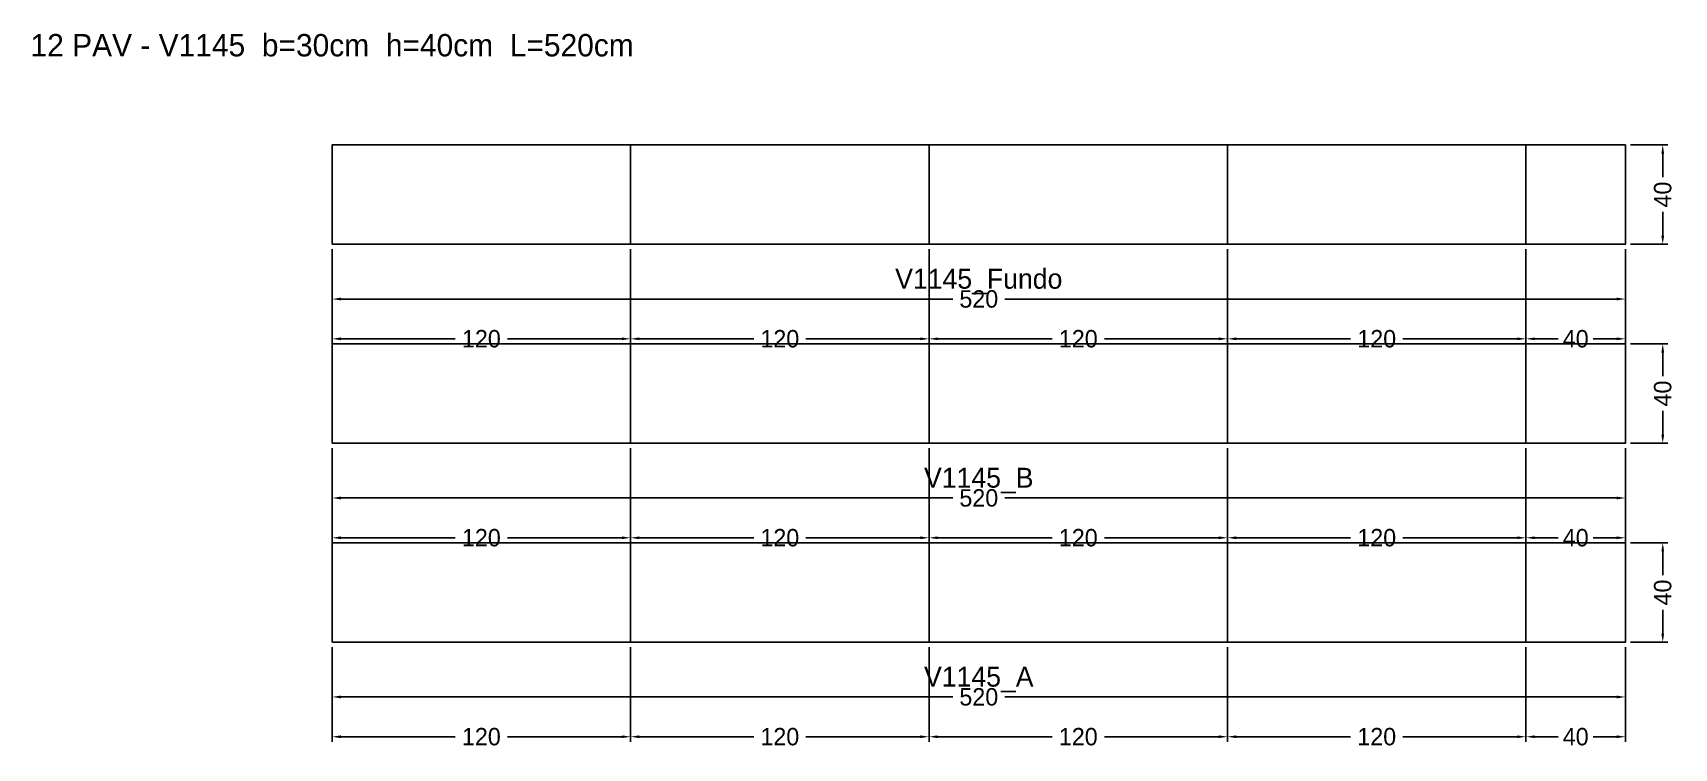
# Model space of a CAD drawing. Header units: metres. Extents: x -120 to 540, y -43 to 245.
import ezdxf

# ---------------------------------------------------------------- set-up
doc = ezdxf.new("R2010")
doc.units = ezdxf.units.M
for name, color, linetype in [('COTA', 3, 'Continuous'), ('NOMENCLATURA', 2, 'Continuous'), ('Paineis', 7, 'Continuous'), ('Texto Secao', 2, 'Continuous')]:
    doc.layers.add(name, color=color, linetype=linetype)
doc.dimstyles.new('COTA_VIG', dxfattribs={"dimtxt": 7, "dimasz": 3.5, "dimexe": 2, "dimexo": 2, "dimgap": 1.5, "dimtad": 1, "dimdec": 1, "dimcen": 2.5, "dimclrd": 3, "dimclre": 3, "dimclrt": 3, "dimazin": 3, "dimtfac": 1, "dimtmove": 0, "dimatfit": 3})

# ---------------------------------------------------------------- blocks, each defined once
blk = doc.blocks.new('_CLOSEDFILLED')
at = {"color": 0, "linetype": 'BYBLOCK'}
blk.add_solid([(-1, 0.16), (0, 0), (-1, -0.16)], dxfattribs=at)
blk = doc.blocks.new('*D1')
at = {"color": 3}
for p, q in [((0, -2), (0, -24)), ((520, -2), (520, -24)), ((3.5, -22), (249.5, -22)), ((270.5, -22), (516.5, -22))]:
    blk.add_line(p, q, dxfattribs=at)
at = {"layer": 'Defpoints'}
for p in [(0, 0), (520, 0), (0, -22)]:
    blk.add_point(p, dxfattribs=at)
at = {"layer": 'COTA', "color": 3, "xscale": 3.5, "yscale": 3.5, "rotation": 180}
blk.add_blockref('_CLOSEDFILLED', (0, -22), dxfattribs=at)
at = {"layer": 'COTA', "color": 3, "xscale": 3.5, "yscale": 3.5}
blk.add_blockref('_CLOSEDFILLED', (520, -22), dxfattribs=at)
at = {"layer": 'COTA', "color": 3, "insert": (260, -22), "char_height": 7, "attachment_point": 5}
blk.add_mtext('520', dxfattribs=at)
blk = doc.blocks.new('*D2')
at = {"color": 3}
for p, q in [((0, -2), (0, -40)), ((120, -2), (120, -40)), ((3.5, -38), (49.5, -38)), ((70.5, -38), (116.5, -38))]:
    blk.add_line(p, q, dxfattribs=at)
at = {"layer": 'Defpoints'}
for p in [(0, 0), (120, 0), (0, -38)]:
    blk.add_point(p, dxfattribs=at)
at = {"layer": 'COTA', "color": 3, "xscale": 3.5, "yscale": 3.5, "rotation": 180}
blk.add_blockref('_CLOSEDFILLED', (0, -38), dxfattribs=at)
at = {"layer": 'COTA', "color": 3, "xscale": 3.5, "yscale": 3.5}
blk.add_blockref('_CLOSEDFILLED', (120, -38), dxfattribs=at)
at = {"layer": 'COTA', "color": 3, "insert": (60, -38), "char_height": 7, "attachment_point": 5}
blk.add_mtext('120', dxfattribs=at)
blk = doc.blocks.new('*D3')
at = {"color": 3}
for p, q in [((120, -2), (120, -40)), ((240, -2), (240, -40)), ((123.5, -38), (169.5, -38)), ((190.5, -38), (236.5, -38))]:
    blk.add_line(p, q, dxfattribs=at)
at = {"layer": 'Defpoints'}
for p in [(120, 0), (240, 0), (120, -38)]:
    blk.add_point(p, dxfattribs=at)
at = {"layer": 'COTA', "color": 3, "xscale": 3.5, "yscale": 3.5, "rotation": 180}
blk.add_blockref('_CLOSEDFILLED', (120, -38), dxfattribs=at)
at = {"layer": 'COTA', "color": 3, "xscale": 3.5, "yscale": 3.5}
blk.add_blockref('_CLOSEDFILLED', (240, -38), dxfattribs=at)
at = {"layer": 'COTA', "color": 3, "insert": (180, -38), "char_height": 7, "attachment_point": 5}
blk.add_mtext('120', dxfattribs=at)
blk = doc.blocks.new('*D4')
at = {"color": 3}
for p, q in [((240, -2), (240, -40)), ((360, -2), (360, -40)), ((243.5, -38), (289.5, -38)), ((310.5, -38), (356.5, -38))]:
    blk.add_line(p, q, dxfattribs=at)
at = {"layer": 'Defpoints'}
for p in [(240, 0), (360, 0), (240, -38)]:
    blk.add_point(p, dxfattribs=at)
at = {"layer": 'COTA', "color": 3, "xscale": 3.5, "yscale": 3.5, "rotation": 180}
blk.add_blockref('_CLOSEDFILLED', (240, -38), dxfattribs=at)
at = {"layer": 'COTA', "color": 3, "xscale": 3.5, "yscale": 3.5}
blk.add_blockref('_CLOSEDFILLED', (360, -38), dxfattribs=at)
at = {"layer": 'COTA', "color": 3, "insert": (300, -38), "char_height": 7, "attachment_point": 5}
blk.add_mtext('120', dxfattribs=at)
blk = doc.blocks.new('*D5')
at = {"color": 3}
for p, q in [((360, -2), (360, -40)), ((480, -2), (480, -40)), ((363.5, -38), (409.5, -38)), ((430.5, -38), (476.5, -38))]:
    blk.add_line(p, q, dxfattribs=at)
at = {"layer": 'Defpoints'}
for p in [(360, 0), (480, 0), (360, -38)]:
    blk.add_point(p, dxfattribs=at)
at = {"layer": 'COTA', "color": 3, "xscale": 3.5, "yscale": 3.5, "rotation": 180}
blk.add_blockref('_CLOSEDFILLED', (360, -38), dxfattribs=at)
at = {"layer": 'COTA', "color": 3, "xscale": 3.5, "yscale": 3.5}
blk.add_blockref('_CLOSEDFILLED', (480, -38), dxfattribs=at)
at = {"layer": 'COTA', "color": 3, "insert": (420, -38), "char_height": 7, "attachment_point": 5}
blk.add_mtext('120', dxfattribs=at)
blk = doc.blocks.new('*D6')
at = {"color": 3}
for p, q in [((480, -2), (480, -40)), ((520, -2), (520, -40)), ((483.5, -38), (493, -38)), ((507, -38), (516.5, -38))]:
    blk.add_line(p, q, dxfattribs=at)
at = {"layer": 'Defpoints'}
for p in [(480, 0), (520, 0), (480, -38)]:
    blk.add_point(p, dxfattribs=at)
at = {"layer": 'COTA', "color": 3, "xscale": 3.5, "yscale": 3.5, "rotation": 180}
blk.add_blockref('_CLOSEDFILLED', (480, -38), dxfattribs=at)
at = {"layer": 'COTA', "color": 3, "xscale": 3.5, "yscale": 3.5}
blk.add_blockref('_CLOSEDFILLED', (520, -38), dxfattribs=at)
at = {"layer": 'COTA', "color": 3, "insert": (500, -38), "char_height": 7, "attachment_point": 5}
blk.add_mtext('40', dxfattribs=at)
blk = doc.blocks.new('*D7')
at = {"color": 3}
for p, q in [((522, 40), (537, 40)), ((535, 27), (535, 36.5)), ((535, 3.5), (535, 13)), ((522, 0), (537, 0))]:
    blk.add_line(p, q, dxfattribs=at)
at = {"layer": 'Defpoints'}
for p in [(520, 40), (520, 0), (535, 0)]:
    blk.add_point(p, dxfattribs=at)
at = {"layer": 'COTA', "color": 3, "xscale": 3.5, "yscale": 3.5}
for p, rotation in [((535, 40), 90), ((535, 0), 270)]:
    blk.add_blockref('_CLOSEDFILLED', p, dxfattribs=dict(at, rotation=rotation))
at = {"layer": 'COTA', "color": 3, "insert": (535, 20), "char_height": 7, "attachment_point": 5, "rotation": 90}
blk.add_mtext('40', dxfattribs=at)
blk = doc.blocks.new('*D8')
at = {"color": 3}
for p, q in [((0, 78), (0, 56)), ((520, 78), (520, 56)), ((3.5, 58), (249.5, 58)), ((270.5, 58), (516.5, 58))]:
    blk.add_line(p, q, dxfattribs=at)
at = {"layer": 'Defpoints'}
for p in [(0, 80), (520, 80), (0, 58)]:
    blk.add_point(p, dxfattribs=at)
at = {"layer": 'COTA', "color": 3, "xscale": 3.5, "yscale": 3.5, "rotation": 180}
blk.add_blockref('_CLOSEDFILLED', (0, 58), dxfattribs=at)
at = {"layer": 'COTA', "color": 3, "xscale": 3.5, "yscale": 3.5}
blk.add_blockref('_CLOSEDFILLED', (520, 58), dxfattribs=at)
at = {"layer": 'COTA', "color": 3, "insert": (260, 58), "char_height": 7, "attachment_point": 5}
blk.add_mtext('520', dxfattribs=at)
blk = doc.blocks.new('*D9')
at = {"color": 3}
for p, q in [((0, 78), (0, 40)), ((120, 78), (120, 40)), ((3.5, 42), (49.5, 42)), ((70.5, 42), (116.5, 42))]:
    blk.add_line(p, q, dxfattribs=at)
at = {"layer": 'Defpoints'}
for p in [(0, 80), (120, 80), (0, 42)]:
    blk.add_point(p, dxfattribs=at)
at = {"layer": 'COTA', "color": 3, "xscale": 3.5, "yscale": 3.5, "rotation": 180}
blk.add_blockref('_CLOSEDFILLED', (0, 42), dxfattribs=at)
at = {"layer": 'COTA', "color": 3, "xscale": 3.5, "yscale": 3.5}
blk.add_blockref('_CLOSEDFILLED', (120, 42), dxfattribs=at)
at = {"layer": 'COTA', "color": 3, "insert": (60, 42), "char_height": 7, "attachment_point": 5}
blk.add_mtext('120', dxfattribs=at)
blk = doc.blocks.new('*D10')
at = {"color": 3}
for p, q in [((120, 78), (120, 40)), ((240, 78), (240, 40)), ((123.5, 42), (169.5, 42)), ((190.5, 42), (236.5, 42))]:
    blk.add_line(p, q, dxfattribs=at)
at = {"layer": 'Defpoints'}
for p in [(120, 80), (240, 80), (120, 42)]:
    blk.add_point(p, dxfattribs=at)
at = {"layer": 'COTA', "color": 3, "xscale": 3.5, "yscale": 3.5, "rotation": 180}
blk.add_blockref('_CLOSEDFILLED', (120, 42), dxfattribs=at)
at = {"layer": 'COTA', "color": 3, "xscale": 3.5, "yscale": 3.5}
blk.add_blockref('_CLOSEDFILLED', (240, 42), dxfattribs=at)
at = {"layer": 'COTA', "color": 3, "insert": (180, 42), "char_height": 7, "attachment_point": 5}
blk.add_mtext('120', dxfattribs=at)
blk = doc.blocks.new('*D11')
at = {"color": 3}
for p, q in [((240, 78), (240, 40)), ((360, 78), (360, 40)), ((243.5, 42), (289.5, 42)), ((310.5, 42), (356.5, 42))]:
    blk.add_line(p, q, dxfattribs=at)
at = {"layer": 'Defpoints'}
for p in [(240, 80), (360, 80), (240, 42)]:
    blk.add_point(p, dxfattribs=at)
at = {"layer": 'COTA', "color": 3, "xscale": 3.5, "yscale": 3.5, "rotation": 180}
blk.add_blockref('_CLOSEDFILLED', (240, 42), dxfattribs=at)
at = {"layer": 'COTA', "color": 3, "xscale": 3.5, "yscale": 3.5}
blk.add_blockref('_CLOSEDFILLED', (360, 42), dxfattribs=at)
at = {"layer": 'COTA', "color": 3, "insert": (300, 42), "char_height": 7, "attachment_point": 5}
blk.add_mtext('120', dxfattribs=at)
blk = doc.blocks.new('*D12')
at = {"color": 3}
for p, q in [((360, 78), (360, 40)), ((480, 78), (480, 40)), ((363.5, 42), (409.5, 42)), ((430.5, 42), (476.5, 42))]:
    blk.add_line(p, q, dxfattribs=at)
at = {"layer": 'Defpoints'}
for p in [(360, 80), (480, 80), (360, 42)]:
    blk.add_point(p, dxfattribs=at)
at = {"layer": 'COTA', "color": 3, "xscale": 3.5, "yscale": 3.5, "rotation": 180}
blk.add_blockref('_CLOSEDFILLED', (360, 42), dxfattribs=at)
at = {"layer": 'COTA', "color": 3, "xscale": 3.5, "yscale": 3.5}
blk.add_blockref('_CLOSEDFILLED', (480, 42), dxfattribs=at)
at = {"layer": 'COTA', "color": 3, "insert": (420, 42), "char_height": 7, "attachment_point": 5}
blk.add_mtext('120', dxfattribs=at)
blk = doc.blocks.new('*D13')
at = {"color": 3}
for p, q in [((480, 78), (480, 40)), ((520, 78), (520, 40)), ((483.5, 42), (493, 42)), ((507, 42), (516.5, 42))]:
    blk.add_line(p, q, dxfattribs=at)
at = {"layer": 'Defpoints'}
for p in [(480, 80), (520, 80), (480, 42)]:
    blk.add_point(p, dxfattribs=at)
at = {"layer": 'COTA', "color": 3, "xscale": 3.5, "yscale": 3.5, "rotation": 180}
blk.add_blockref('_CLOSEDFILLED', (480, 42), dxfattribs=at)
at = {"layer": 'COTA', "color": 3, "xscale": 3.5, "yscale": 3.5}
blk.add_blockref('_CLOSEDFILLED', (520, 42), dxfattribs=at)
at = {"layer": 'COTA', "color": 3, "insert": (500, 42), "char_height": 7, "attachment_point": 5}
blk.add_mtext('40', dxfattribs=at)
blk = doc.blocks.new('*D14')
at = {"color": 3}
for p, q in [((522, 120), (537, 120)), ((535, 107), (535, 116.5)), ((535, 83.5), (535, 93)), ((522, 80), (537, 80))]:
    blk.add_line(p, q, dxfattribs=at)
at = {"layer": 'Defpoints'}
for p in [(520, 120), (520, 80), (535, 80)]:
    blk.add_point(p, dxfattribs=at)
at = {"layer": 'COTA', "color": 3, "xscale": 3.5, "yscale": 3.5}
for p, rotation in [((535, 120), 90), ((535, 80), 270)]:
    blk.add_blockref('_CLOSEDFILLED', p, dxfattribs=dict(at, rotation=rotation))
at = {"layer": 'COTA', "color": 3, "insert": (535, 100), "char_height": 7, "attachment_point": 5, "rotation": 90}
blk.add_mtext('40', dxfattribs=at)
blk = doc.blocks.new('*D15')
at = {"color": 3}
for p, q in [((0, 158), (0, 136)), ((520, 158), (520, 136)), ((3.5, 138), (249.5, 138)), ((270.5, 138), (516.5, 138))]:
    blk.add_line(p, q, dxfattribs=at)
at = {"layer": 'Defpoints'}
for p in [(0, 160), (520, 160), (0, 138)]:
    blk.add_point(p, dxfattribs=at)
at = {"layer": 'COTA', "color": 3, "xscale": 3.5, "yscale": 3.5, "rotation": 180}
blk.add_blockref('_CLOSEDFILLED', (0, 138), dxfattribs=at)
at = {"layer": 'COTA', "color": 3, "xscale": 3.5, "yscale": 3.5}
blk.add_blockref('_CLOSEDFILLED', (520, 138), dxfattribs=at)
at = {"layer": 'COTA', "color": 3, "insert": (260, 138), "char_height": 7, "attachment_point": 5}
blk.add_mtext('520', dxfattribs=at)
blk = doc.blocks.new('*D16')
at = {"color": 3}
for p, q in [((0, 158), (0, 120)), ((120, 158), (120, 120)), ((3.5, 122), (49.5, 122)), ((70.5, 122), (116.5, 122))]:
    blk.add_line(p, q, dxfattribs=at)
at = {"layer": 'Defpoints'}
for p in [(0, 160), (120, 160), (0, 122)]:
    blk.add_point(p, dxfattribs=at)
at = {"layer": 'COTA', "color": 3, "xscale": 3.5, "yscale": 3.5, "rotation": 180}
blk.add_blockref('_CLOSEDFILLED', (0, 122), dxfattribs=at)
at = {"layer": 'COTA', "color": 3, "xscale": 3.5, "yscale": 3.5}
blk.add_blockref('_CLOSEDFILLED', (120, 122), dxfattribs=at)
at = {"layer": 'COTA', "color": 3, "insert": (60, 122), "char_height": 7, "attachment_point": 5}
blk.add_mtext('120', dxfattribs=at)
blk = doc.blocks.new('*D17')
at = {"color": 3}
for p, q in [((120, 158), (120, 120)), ((240, 158), (240, 120)), ((123.5, 122), (169.5, 122)), ((190.5, 122), (236.5, 122))]:
    blk.add_line(p, q, dxfattribs=at)
at = {"layer": 'Defpoints'}
for p in [(120, 160), (240, 160), (120, 122)]:
    blk.add_point(p, dxfattribs=at)
at = {"layer": 'COTA', "color": 3, "xscale": 3.5, "yscale": 3.5, "rotation": 180}
blk.add_blockref('_CLOSEDFILLED', (120, 122), dxfattribs=at)
at = {"layer": 'COTA', "color": 3, "xscale": 3.5, "yscale": 3.5}
blk.add_blockref('_CLOSEDFILLED', (240, 122), dxfattribs=at)
at = {"layer": 'COTA', "color": 3, "insert": (180, 122), "char_height": 7, "attachment_point": 5}
blk.add_mtext('120', dxfattribs=at)
blk = doc.blocks.new('*D18')
at = {"color": 3}
for p, q in [((240, 158), (240, 120)), ((360, 158), (360, 120)), ((243.5, 122), (289.5, 122)), ((310.5, 122), (356.5, 122))]:
    blk.add_line(p, q, dxfattribs=at)
at = {"layer": 'Defpoints'}
for p in [(240, 160), (360, 160), (240, 122)]:
    blk.add_point(p, dxfattribs=at)
at = {"layer": 'COTA', "color": 3, "xscale": 3.5, "yscale": 3.5, "rotation": 180}
blk.add_blockref('_CLOSEDFILLED', (240, 122), dxfattribs=at)
at = {"layer": 'COTA', "color": 3, "xscale": 3.5, "yscale": 3.5}
blk.add_blockref('_CLOSEDFILLED', (360, 122), dxfattribs=at)
at = {"layer": 'COTA', "color": 3, "insert": (300, 122), "char_height": 7, "attachment_point": 5}
blk.add_mtext('120', dxfattribs=at)
blk = doc.blocks.new('*D19')
at = {"color": 3}
for p, q in [((360, 158), (360, 120)), ((480, 158), (480, 120)), ((363.5, 122), (409.5, 122)), ((430.5, 122), (476.5, 122))]:
    blk.add_line(p, q, dxfattribs=at)
at = {"layer": 'Defpoints'}
for p in [(360, 160), (480, 160), (360, 122)]:
    blk.add_point(p, dxfattribs=at)
at = {"layer": 'COTA', "color": 3, "xscale": 3.5, "yscale": 3.5, "rotation": 180}
blk.add_blockref('_CLOSEDFILLED', (360, 122), dxfattribs=at)
at = {"layer": 'COTA', "color": 3, "xscale": 3.5, "yscale": 3.5}
blk.add_blockref('_CLOSEDFILLED', (480, 122), dxfattribs=at)
at = {"layer": 'COTA', "color": 3, "insert": (420, 122), "char_height": 7, "attachment_point": 5}
blk.add_mtext('120', dxfattribs=at)
blk = doc.blocks.new('*D20')
at = {"color": 3}
for p, q in [((480, 158), (480, 120)), ((520, 158), (520, 120)), ((483.5, 122), (493, 122)), ((507, 122), (516.5, 122))]:
    blk.add_line(p, q, dxfattribs=at)
at = {"layer": 'Defpoints'}
for p in [(480, 160), (520, 160), (480, 122)]:
    blk.add_point(p, dxfattribs=at)
at = {"layer": 'COTA', "color": 3, "xscale": 3.5, "yscale": 3.5, "rotation": 180}
blk.add_blockref('_CLOSEDFILLED', (480, 122), dxfattribs=at)
at = {"layer": 'COTA', "color": 3, "xscale": 3.5, "yscale": 3.5}
blk.add_blockref('_CLOSEDFILLED', (520, 122), dxfattribs=at)
at = {"layer": 'COTA', "color": 3, "insert": (500, 122), "char_height": 7, "attachment_point": 5}
blk.add_mtext('40', dxfattribs=at)
blk = doc.blocks.new('*D21')
at = {"color": 3}
for p, q in [((522, 200), (537, 200)), ((535, 187), (535, 196.5)), ((535, 163.5), (535, 173)), ((522, 160), (537, 160))]:
    blk.add_line(p, q, dxfattribs=at)
at = {"layer": 'Defpoints'}
for p in [(520, 200), (520, 160), (535, 160)]:
    blk.add_point(p, dxfattribs=at)
at = {"layer": 'COTA', "color": 3, "xscale": 3.5, "yscale": 3.5}
for p, rotation in [((535, 200), 90), ((535, 160), 270)]:
    blk.add_blockref('_CLOSEDFILLED', p, dxfattribs=dict(at, rotation=rotation))
at = {"layer": 'COTA', "color": 3, "insert": (535, 180), "char_height": 7, "attachment_point": 5, "rotation": 90}
blk.add_mtext('40', dxfattribs=at)

msp = doc.modelspace()

# ---------------------------------------------------------------- linework, layer by layer
at = {"layer": 'Paineis'}
for points in [[(0, 160), (120, 160), (120, 200), (0, 200)], [(120, 160), (240, 160), (240, 200), (120, 200)], [(240, 160), (360, 160), (360, 200), (240, 200)], [(360, 160), (480, 160), (480, 200), (360, 200)], [(480, 160), (520, 160), (520, 200), (480, 200)], [(0, 80), (120, 80), (120, 120), (0, 120)], [(120, 80), (240, 80), (240, 120), (120, 120)], [(240, 80), (360, 80), (360, 120), (240, 120)], [(360, 80), (480, 80), (480, 120), (360, 120)], [(480, 80), (520, 80), (520, 120), (480, 120)], [(0, 0), (120, 0), (120, 40), (0, 40)], [(120, 0), (240, 0), (240, 40), (120, 40)], [(240, 0), (360, 0), (360, 40), (240, 40)], [(360, 0), (480, 0), (480, 40), (360, 40)], [(480, 0), (520, 0), (520, 40), (480, 40)]]:
    msp.add_lwpolyline(points, close=True, dxfattribs=at)

# ---------------------------------------------------------------- texts
at = {"layer": 'NOMENCLATURA', "insert": (0, 240), "char_height": 9, "width": 540, "attachment_point": 5}
msp.add_mtext('12 PAV - V1145  b=30cm  h=40cm  L=520cm', dxfattribs=at)
at = {"layer": 'Texto Secao', "char_height": 8, "width": 540, "attachment_point": 5}
for s, insert in [('V1145_Fundo', (260, 145)), ('V1145_B', (260, 65)), ('V1145_A', (260, -15))]:
    msp.add_mtext(s, dxfattribs=dict(at, insert=insert))

# ---------------------------------------------------------------- dimensions: what is measured, and where the dimension line sits
at = {"layer": 'COTA'}
for base, p1, p2, picture, middle in [((535, 160), (520, 160), (520, 200), '*D21', (535, 180)), ((535, 80), (520, 80), (520, 120), '*D14', (535, 100)), ((535, 0), (520, 0), (520, 40), '*D7', (535, 20))]:
    dim = msp.add_linear_dim(base=base, p1=p1, p2=p2, angle=90, dimstyle='COTA_VIG', dxfattribs=at)
    dim.commit()
    dim.dimension.update_dxf_attribs({"geometry": picture, "text_midpoint": middle})
for base, p1, p2, picture, middle in [((0, 138), (0, 160), (520, 160), '*D15', (260, 138)), ((0, 122), (0, 160), (120, 160), '*D16', (60, 122)), ((120, 122), (120, 160), (240, 160), '*D17', (180, 122)), ((240, 122), (240, 160), (360, 160), '*D18', (300, 122)), ((360, 122), (360, 160), (480, 160), '*D19', (420, 122)), ((480, 122), (480, 160), (520, 160), '*D20', (500, 122)), ((0, 58), (0, 80), (520, 80), '*D8', (260, 58)), ((0, 42), (0, 80), (120, 80), '*D9', (60, 42)), ((120, 42), (120, 80), (240, 80), '*D10', (180, 42)), ((240, 42), (240, 80), (360, 80), '*D11', (300, 42)), ((360, 42), (360, 80), (480, 80), '*D12', (420, 42)), ((480, 42), (480, 80), (520, 80), '*D13', (500, 42)), ((0, -22), (0, 0), (520, 0), '*D1', (260, -22)), ((0, -38), (0, 0), (120, 0), '*D2', (60, -38)), ((120, -38), (120, 0), (240, 0), '*D3', (180, -38)), ((240, -38), (240, 0), (360, 0), '*D4', (300, -38)), ((360, -38), (360, 0), (480, 0), '*D5', (420, -38)), ((480, -38), (480, 0), (520, 0), '*D6', (500, -38))]:
    dim = msp.add_linear_dim(base=base, p1=p1, p2=p2, dimstyle='COTA_VIG', dxfattribs=at)
    dim.commit()
    dim.dimension.update_dxf_attribs({"geometry": picture, "text_midpoint": middle})

doc.saveas('drawing.dxf')
